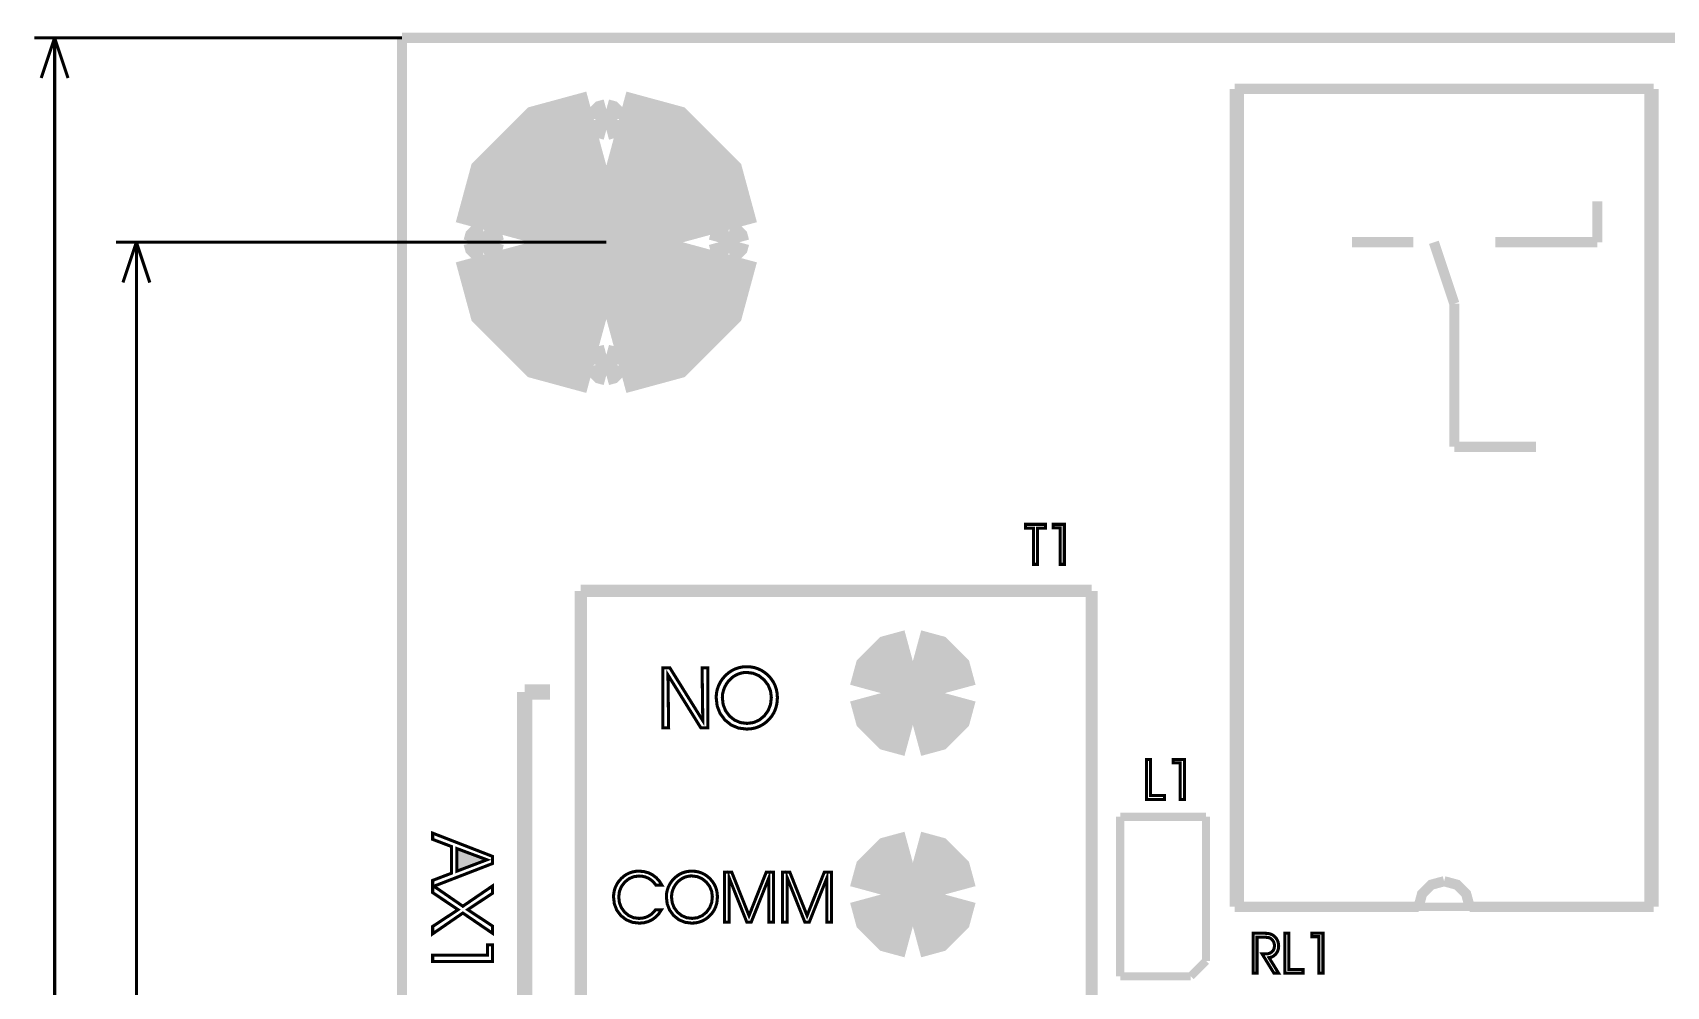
# Model space of a CAD drawing. Extents: x -2.25 to 2.25, y -2.04 to 2.05.
# Drawn here: x -2.252 to -0.652, y 1.116 to 2.048 of the extents above; entities that cross this region are included whole.
import ezdxf

# ---------------------------------------------------------------- set-up
doc = ezdxf.new("R2010")
doc.units = 0
doc.header["$LTSCALE"] = 0.000394
for name, color, linetype in [('DD', 7, 'CONTINUOUS'), ('KO', 7, 'CONTINUOUS'), ('ML', 7, 'CONTINUOUS'), ('TO', 7, 'CONTINUOUS')]:
    doc.layers.add(name, color=color, linetype=linetype)

msp = doc.modelspace()

# ---------------------------------------------------------------- linework, layer by layer
at = {"layer": 'DD', "linetype": 'CONTINUOUS', "const_width": 0.003}
for points in [[(-2.25, 2.043307), (-1.89, 2.043307)], [(-2.243122, 2.003937), (-2.23, 2.043307)], [(-2.24, 2.043307), (-2.22, 2.043307)], [(-2.23, 2.043307), (-2.216874, 2.003937)], [(-2.23, 0.313429), (-2.23, 2.043307)], [(-2.17, 1.843307), (-1.69, 1.843307)], [(-2.163122, 1.803937), (-2.15, 1.843307)], [(-2.16, 1.843307), (-2.14, 1.843307)], [(-2.15, 1.843307), (-2.136874, 1.803937)], [(-2.15, 0.213429), (-2.15, 1.843307)]]:
    msp.add_lwpolyline(points, dxfattribs=at)
at = {"layer": 'KO', "color": 7, "linetype": 'CONTINUOUS', "const_width": 0.009996}
for points in [[(-1.89, -1.656689), (-1.89, 2.043307)], [(-1.89, 2.043307), (1.81, 2.043307)]]:
    msp.add_lwpolyline(points, dxfattribs=at)
at = {"layer": 'ML', "color": 7, "linetype": 'CONTINUOUS'}
for points, const_width in [([(-1.689992, 1.918307), (-1.727795, 1.908042), (-1.754727, 1.88111), (-1.764992, 1.843307)], 0.149996), ([(-1.689992, 1.918307), (-1.727795, 1.908042), (-1.754727, 1.88111), (-1.764992, 1.843307)], 0.149996), ([(-1.614992, 1.843307), (-1.625257, 1.88111), (-1.652189, 1.908042), (-1.689992, 1.918307)], 0.149996), ([(-1.614992, 1.843307), (-1.625257, 1.88111), (-1.652189, 1.908042), (-1.689992, 1.918307)], 0.149996), ([(-1.689992, 1.973303), (-1.69503, 1.971935), (-1.69862, 1.968345), (-1.699988, 1.963307)], 0.019996), ([(-1.689992, 1.973303), (-1.69503, 1.971935), (-1.69862, 1.968345), (-1.699988, 1.963307)], 0.019996), ([(-1.679996, 1.963307), (-1.681365, 1.968345), (-1.684954, 1.971935), (-1.689992, 1.973303)], 0.019996), ([(-1.679996, 1.963307), (-1.681365, 1.968345), (-1.684954, 1.971935), (-1.689992, 1.973303)], 0.019996), ([(-1.699988, 1.963307), (-1.69862, 1.958269), (-1.69503, 1.954679), (-1.689992, 1.953311)], 0.019996), ([(-1.699988, 1.963307), (-1.69862, 1.958269), (-1.69503, 1.954679), (-1.689992, 1.953311)], 0.019996), ([(-1.689992, 1.953311), (-1.684954, 1.954679), (-1.681365, 1.958269), (-1.679996, 1.963307)], 0.019996), ([(-1.689992, 1.953311), (-1.684954, 1.954679), (-1.681365, 1.958269), (-1.679996, 1.963307)], 0.019996), ([(-1.764988, 1.843307), (-1.754724, 1.805505), (-1.727794, 1.778575), (-1.689992, 1.768311)], 0.149996), ([(-1.764988, 1.843307), (-1.754724, 1.805505), (-1.727794, 1.778575), (-1.689992, 1.768311)], 0.149996), ([(-1.689992, 1.768311), (-1.65219, 1.778575), (-1.62526, 1.805505), (-1.614996, 1.843307)], 0.149996), ([(-1.689992, 1.768311), (-1.65219, 1.778575), (-1.62526, 1.805505), (-1.614996, 1.843307)], 0.149996), ([(-1.809992, 1.853303), (-1.81503, 1.851935), (-1.81862, 1.848345), (-1.819988, 1.843307)], 0.019996), ([(-1.809992, 1.853303), (-1.81503, 1.851935), (-1.81862, 1.848345), (-1.819988, 1.843307)], 0.019996), ([(-1.799996, 1.843307), (-1.801365, 1.848345), (-1.804954, 1.851935), (-1.809992, 1.853303)], 0.019996), ([(-1.799996, 1.843307), (-1.801365, 1.848345), (-1.804954, 1.851935), (-1.809992, 1.853303)], 0.019996), ([(-1.569992, 1.853303), (-1.57503, 1.851935), (-1.57862, 1.848345), (-1.579988, 1.843307)], 0.019996), ([(-1.569992, 1.853303), (-1.57503, 1.851935), (-1.57862, 1.848345), (-1.579988, 1.843307)], 0.019996), ([(-1.559996, 1.843307), (-1.561365, 1.848345), (-1.564954, 1.851935), (-1.569992, 1.853303)], 0.019996), ([(-1.559996, 1.843307), (-1.561365, 1.848345), (-1.564954, 1.851935), (-1.569992, 1.853303)], 0.019996), ([(-1.819988, 1.843307), (-1.81862, 1.838269), (-1.81503, 1.834679), (-1.809992, 1.833311)], 0.019996), ([(-1.819988, 1.843307), (-1.81862, 1.838269), (-1.81503, 1.834679), (-1.809992, 1.833311)], 0.019996), ([(-1.809992, 1.833311), (-1.804954, 1.834679), (-1.801365, 1.838269), (-1.799996, 1.843307)], 0.019996), ([(-1.809992, 1.833311), (-1.804954, 1.834679), (-1.801365, 1.838269), (-1.799996, 1.843307)], 0.019996), ([(-1.579988, 1.843307), (-1.57862, 1.838269), (-1.57503, 1.834679), (-1.569992, 1.833311)], 0.019996), ([(-1.579988, 1.843307), (-1.57862, 1.838269), (-1.57503, 1.834679), (-1.569992, 1.833311)], 0.019996), ([(-1.569992, 1.833311), (-1.564954, 1.834679), (-1.561365, 1.838269), (-1.559996, 1.843307)], 0.019996), ([(-1.569992, 1.833311), (-1.564954, 1.834679), (-1.561365, 1.838269), (-1.559996, 1.843307)], 0.019996), ([(-1.689992, 1.733303), (-1.69503, 1.731935), (-1.69862, 1.728345), (-1.699988, 1.723307)], 0.019996), ([(-1.689992, 1.733303), (-1.69503, 1.731935), (-1.69862, 1.728345), (-1.699988, 1.723307)], 0.019996), ([(-1.679996, 1.723307), (-1.681365, 1.728345), (-1.684954, 1.731935), (-1.689992, 1.733303)], 0.019996), ([(-1.679996, 1.723307), (-1.681365, 1.728345), (-1.684954, 1.731935), (-1.689992, 1.733303)], 0.019996), ([(-1.699988, 1.723307), (-1.69862, 1.718269), (-1.69503, 1.714679), (-1.689992, 1.713311)], 0.019996), ([(-1.699988, 1.723307), (-1.69862, 1.718269), (-1.69503, 1.714679), (-1.689992, 1.713311)], 0.019996), ([(-1.689992, 1.713311), (-1.684954, 1.714679), (-1.681365, 1.718269), (-1.679996, 1.723307)], 0.019996), ([(-1.689992, 1.713311), (-1.684954, 1.714679), (-1.681365, 1.718269), (-1.679996, 1.723307)], 0.019996), ([(-1.389996, 1.433555), (-1.405747, 1.429279), (-1.416968, 1.418058), (-1.421244, 1.402307)], 0.062496), ([(-1.389996, 1.433555), (-1.405747, 1.429279), (-1.416968, 1.418058), (-1.421244, 1.402307)], 0.062496), ([(-1.358748, 1.402307), (-1.363024, 1.418058), (-1.374245, 1.429279), (-1.389996, 1.433555)], 0.062496), ([(-1.358748, 1.402307), (-1.363024, 1.418058), (-1.374245, 1.429279), (-1.389996, 1.433555)], 0.062496), ([(-1.421244, 1.402307), (-1.416968, 1.386556), (-1.405747, 1.375335), (-1.389996, 1.371059)], 0.062496), ([(-1.421244, 1.402307), (-1.416968, 1.386556), (-1.405747, 1.375335), (-1.389996, 1.371059)], 0.062496), ([(-1.389996, 1.371059), (-1.374245, 1.375335), (-1.363024, 1.386556), (-1.358748, 1.402307)], 0.062496), ([(-1.389996, 1.371059), (-1.374245, 1.375335), (-1.363024, 1.386556), (-1.358748, 1.402307)], 0.062496), ([(-1.389996, 1.236555), (-1.405747, 1.232279), (-1.416968, 1.221058), (-1.421244, 1.205307)], 0.062496), ([(-1.389996, 1.236555), (-1.405747, 1.232279), (-1.416968, 1.221058), (-1.421244, 1.205307)], 0.062496), ([(-1.358748, 1.205307), (-1.363024, 1.221058), (-1.374245, 1.232279), (-1.389996, 1.236555)], 0.062496), ([(-1.358748, 1.205307), (-1.363024, 1.221058), (-1.374245, 1.232279), (-1.389996, 1.236555)], 0.062496), ([(-1.421244, 1.205307), (-1.416968, 1.189556), (-1.405747, 1.178335), (-1.389996, 1.174059)], 0.062496), ([(-1.421244, 1.205307), (-1.416968, 1.189556), (-1.405747, 1.178335), (-1.389996, 1.174059)], 0.062496), ([(-1.389996, 1.174059), (-1.374245, 1.178335), (-1.363024, 1.189556), (-1.358748, 1.205307)], 0.062496), ([(-1.389996, 1.174059), (-1.374245, 1.178335), (-1.363024, 1.189556), (-1.358748, 1.205307)], 0.062496)]:
    msp.add_lwpolyline(points, dxfattribs=dict(at, const_width=const_width))
at = {"layer": 'TO', "color": 7, "linetype": 'CONTINUOUS'}
for points, const_width in [([(-1.074996, 1.993307), (-0.665, 1.993307)], 0.009996), ([(-1.074996, 1.193307), (-1.074996, 1.993307)], 0.009996), ([(-1.069996, 1.193307), (-1.069996, 1.993307)], 0.007996), ([(-1.069996, 1.993307), (-0.67, 1.993307)], 0.007996), ([(-0.67, 1.193307), (-0.67, 1.993307)], 0.007996), ([(-0.665, 1.193307), (-0.665, 1.993307)], 0.009996), ([(-0.719996, 1.843307), (-0.719996, 1.883307)], 0.009996), ([(-0.96, 1.843307), (-0.9, 1.843307)], 0.009996), ([(-0.88, 1.843307), (-0.859996, 1.783307)], 0.009996), ([(-0.819996, 1.843307), (-0.719996, 1.843307)], 0.009996), ([(-0.859996, 1.643307), (-0.859996, 1.783307)], 0.009996), ([(-0.859996, 1.643307), (-0.779996, 1.643307)], 0.009996), ([(-1.268016, 1.528307), (-1.271858, 1.528307), (-1.271858, 1.563583), (-1.279677, 1.563583), (-1.279677, 1.567425), (-1.260193, 1.567425), (-1.260193, 1.563583), (-1.268016, 1.563583), (-1.268016, 1.528307)], 0.003), ([(-1.268016, 1.528307), (-1.271858, 1.528307), (-1.271858, 1.563583), (-1.279677, 1.563583), (-1.279677, 1.567425), (-1.260193, 1.567425), (-1.260193, 1.563583), (-1.268016, 1.563583), (-1.268016, 1.528307)], 0.003), ([(-1.241697, 1.528307), (-1.24578, 1.528307), (-1.24578, 1.564071), (-1.252602, 1.564071), (-1.252602, 1.567425), (-1.241697, 1.567425), (-1.241697, 1.528307)], 0.003), ([(-1.241697, 1.528307), (-1.24578, 1.528307), (-1.24578, 1.564071), (-1.252602, 1.564071), (-1.252602, 1.567425), (-1.241697, 1.567425), (-1.241697, 1.528307)], 0.003), ([(-1.715, 0.318307), (-1.715, 1.502307)], 0.011996), ([(-1.715, 1.502307), (-1.214996, 1.502307)], 0.011996), ([(-1.214996, 0.318307), (-1.214996, 1.502307)], 0.011996), ([(-1.595587, 1.375323), (-1.596276, 1.426984), (-1.590551, 1.426984), (-1.590551, 1.368307), (-1.597484, 1.368307), (-1.629685, 1.420051), (-1.629039, 1.368307), (-1.634717, 1.368307), (-1.634717, 1.426984), (-1.627787, 1.426984), (-1.595587, 1.375323)], 0.003), ([(-1.595587, 1.375323), (-1.596276, 1.426984), (-1.590551, 1.426984), (-1.590551, 1.368307), (-1.597484, 1.368307), (-1.629685, 1.420051), (-1.629039, 1.368307), (-1.634717, 1.368307), (-1.634717, 1.426984), (-1.627787, 1.426984), (-1.595587, 1.375323)], 0.003), ([(-1.582492, 1.398004), (-1.58223, 1.402027), (-1.581445, 1.405927), (-1.580138, 1.409693), (-1.578326, 1.413276), (-1.57605, 1.416595), (-1.573303, 1.419654), (-1.570332, 1.422239), (-1.567168, 1.42436), (-1.563811, 1.42602), (-1.560262, 1.427203), (-1.556521, 1.427915), (-1.552587, 1.428154), (-1.548586, 1.427914), (-1.544781, 1.427195), (-1.541173, 1.425992), (-1.537766, 1.424325), (-1.534562, 1.422183), (-1.531559, 1.419571), (-1.52882, 1.416526), (-1.526578, 1.413248), (-1.524831, 1.409736), (-1.523579, 1.406013), (-1.522826, 1.402103), (-1.522575, 1.398004), (-1.52279, 1.39396), (-1.523437, 1.39014), (-1.524516, 1.386547), (-1.526014, 1.383172), (-1.527946, 1.380008), (-1.530307, 1.377055), (-1.53342, 1.374042), (-1.536794, 1.371573), (-1.540429, 1.369642), (-1.544294, 1.368252), (-1.548374, 1.367417), (-1.552669, 1.367138), (-1.560652, 1.368124), (-1.567733, 1.371085), (-1.573909, 1.376024), (-1.578677, 1.38242), (-1.581538, 1.389747), (-1.582492, 1.398004)], 0.003), ([(-1.582492, 1.398004), (-1.58223, 1.402027), (-1.581445, 1.405927), (-1.580138, 1.409693), (-1.578326, 1.413276), (-1.57605, 1.416595), (-1.573303, 1.419654), (-1.570332, 1.422239), (-1.567168, 1.42436), (-1.563811, 1.42602), (-1.560262, 1.427203), (-1.556521, 1.427915), (-1.552587, 1.428154), (-1.548586, 1.427914), (-1.544781, 1.427195), (-1.541173, 1.425992), (-1.537766, 1.424325), (-1.534562, 1.422183), (-1.531559, 1.419571), (-1.52882, 1.416526), (-1.526578, 1.413248), (-1.524831, 1.409736), (-1.523579, 1.406013), (-1.522826, 1.402103), (-1.522575, 1.398004), (-1.52279, 1.39396), (-1.523437, 1.39014), (-1.524516, 1.386547), (-1.526014, 1.383172), (-1.527946, 1.380008), (-1.530307, 1.377055), (-1.53342, 1.374042), (-1.536794, 1.371573), (-1.540429, 1.369642), (-1.544294, 1.368252), (-1.548374, 1.367417), (-1.552669, 1.367138), (-1.560652, 1.368124), (-1.567733, 1.371085), (-1.573909, 1.376024), (-1.578677, 1.38242), (-1.581538, 1.389747), (-1.582492, 1.398004)], 0.003), ([(-1.576453, 1.397921), (-1.575677, 1.391164), (-1.573353, 1.38517), (-1.56948, 1.379945), (-1.564469, 1.375918), (-1.558732, 1.3735), (-1.552272, 1.372693), (-1.545958, 1.373509), (-1.540332, 1.375955), (-1.535394, 1.380028), (-1.531565, 1.385298), (-1.529269, 1.39132), (-1.528504, 1.398087), (-1.529293, 1.404446), (-1.531659, 1.410188), (-1.535602, 1.415319), (-1.540645, 1.419342), (-1.546338, 1.421753), (-1.552685, 1.422555), (-1.555362, 1.4224), (-1.557972, 1.421935), (-1.560512, 1.421165), (-1.56296, 1.420089), (-1.565279, 1.418724), (-1.567472, 1.417067), (-1.570066, 1.414537), (-1.572263, 1.411648), (-1.574059, 1.408402), (-1.575388, 1.404964), (-1.576186, 1.40147), (-1.576453, 1.397921)], 0.003), ([(-1.576453, 1.397921), (-1.575677, 1.391164), (-1.573353, 1.38517), (-1.56948, 1.379945), (-1.564469, 1.375918), (-1.558732, 1.3735), (-1.552272, 1.372693), (-1.545958, 1.373509), (-1.540332, 1.375955), (-1.535394, 1.380028), (-1.531565, 1.385298), (-1.529269, 1.39132), (-1.528504, 1.398087), (-1.529293, 1.404446), (-1.531659, 1.410188), (-1.535602, 1.415319), (-1.540645, 1.419342), (-1.546338, 1.421753), (-1.552685, 1.422555), (-1.555362, 1.4224), (-1.557972, 1.421935), (-1.560512, 1.421165), (-1.56296, 1.420089), (-1.565279, 1.418724), (-1.567472, 1.417067), (-1.570066, 1.414537), (-1.572263, 1.411648), (-1.574059, 1.408402), (-1.575388, 1.404964), (-1.576186, 1.40147), (-1.576453, 1.397921)], 0.003), ([(-1.77, 1.008307), (-1.77, 1.403307)], 0.014996), ([(-1.77, 1.403307), (-1.745, 1.403307)], 0.014996), ([(-1.143744, 1.298307), (-1.16137, 1.298307), (-1.16137, 1.337425), (-1.1575, 1.337425), (-1.1575, 1.302094), (-1.143744, 1.302094), (-1.143744, 1.298307)], 0.003), ([(-1.143744, 1.298307), (-1.16137, 1.298307), (-1.16137, 1.337425), (-1.1575, 1.337425), (-1.1575, 1.302094), (-1.143744, 1.302094), (-1.143744, 1.298307)], 0.003), ([(-1.124165, 1.298307), (-1.128248, 1.298307), (-1.128248, 1.334071), (-1.135071, 1.334071), (-1.135071, 1.337425), (-1.124165, 1.337425), (-1.124165, 1.298307)], 0.003), ([(-1.124165, 1.298307), (-1.128248, 1.298307), (-1.128248, 1.334071), (-1.135071, 1.334071), (-1.135071, 1.337425), (-1.124165, 1.337425), (-1.124165, 1.298307)], 0.003), ([(-1.186996, 1.125307), (-1.186996, 1.281307)], 0.007996), ([(-1.186996, 1.281307), (-1.102996, 1.281307)], 0.007996), ([(-1.102996, 1.140307), (-1.102996, 1.281307)], 0.007996), ([(-1.86, 1.259276), (-1.86, 1.265358), (-1.801323, 1.242594), (-1.801323, 1.235661), (-1.86, 1.212965), (-1.86, 1.219126), (-1.841583, 1.226142), (-1.841583, 1.252264), (-1.86, 1.259276)], 0.003), ([(-1.86, 1.259276), (-1.86, 1.265358), (-1.801323, 1.242594), (-1.801323, 1.235661), (-1.86, 1.212965), (-1.86, 1.219126), (-1.841583, 1.226142), (-1.841583, 1.252264), (-1.86, 1.259276)], 0.003), ([(-1.836299, 1.228165), (-1.806839, 1.239291), (-1.836299, 1.250256), (-1.836299, 1.228165)], 0.003), ([(-1.836299, 1.228165), (-1.806839, 1.239291), (-1.836299, 1.250256), (-1.836299, 1.228165)], 0.003), ([(-1.86, 1.207173), (-1.86, 1.214272), (-1.830457, 1.193874), (-1.801323, 1.213776), (-1.801323, 1.20661), (-1.825669, 1.190488), (-1.801323, 1.174425), (-1.801323, 1.167327), (-1.830457, 1.187189), (-1.86, 1.166846), (-1.86, 1.174094), (-1.835091, 1.190488), (-1.86, 1.207173)], 0.003), ([(-1.86, 1.207173), (-1.86, 1.214272), (-1.830457, 1.193874), (-1.801323, 1.213776), (-1.801323, 1.20661), (-1.825669, 1.190488), (-1.801323, 1.174425), (-1.801323, 1.167327), (-1.830457, 1.187189), (-1.86, 1.166846), (-1.86, 1.174094), (-1.835091, 1.190488), (-1.86, 1.207173)], 0.003), ([(-1.641476, 1.214551), (-1.643753, 1.217325), (-1.646206, 1.219565), (-1.648835, 1.221268), (-1.651669, 1.222461), (-1.654758, 1.223176), (-1.658098, 1.223413), (-1.66328, 1.222741), (-1.667933, 1.220725), (-1.672059, 1.21737), (-1.675276, 1.213085), (-1.677204, 1.20829), (-1.677846, 1.202984), (-1.677205, 1.197389), (-1.675283, 1.192407), (-1.672083, 1.188039), (-1.667969, 1.184666), (-1.663309, 1.18264), (-1.658098, 1.181965), (-1.654824, 1.1822), (-1.651766, 1.182907), (-1.648929, 1.184083), (-1.646319, 1.185727), (-1.643945, 1.187833), (-1.641807, 1.190402), (-1.636102, 1.190402), (-1.638591, 1.186554), (-1.641591, 1.183332), (-1.645098, 1.180736), (-1.649011, 1.178846), (-1.653232, 1.177713), (-1.657764, 1.177335), (-1.664555, 1.178152), (-1.67055, 1.180605), (-1.675748, 1.184693), (-1.67975, 1.189999), (-1.682149, 1.196122), (-1.682949, 1.203055), (-1.682731, 1.20642), (-1.682081, 1.209668), (-1.681, 1.212799), (-1.679502, 1.215768), (-1.6776, 1.218534), (-1.675291, 1.221098), (-1.672869, 1.223237), (-1.670255, 1.224999), (-1.667449, 1.226382), (-1.66447, 1.227384), (-1.661329, 1.227982), (-1.658028, 1.228181), (-1.653332, 1.227787), (-1.648961, 1.226603), (-1.644913, 1.224626), (-1.641299, 1.221927), (-1.638228, 1.218568), (-1.635701, 1.214551), (-1.641476, 1.214551)], 0.003), ([(-1.641476, 1.214551), (-1.643753, 1.217325), (-1.646206, 1.219565), (-1.648835, 1.221268), (-1.651669, 1.222461), (-1.654758, 1.223176), (-1.658098, 1.223413), (-1.66328, 1.222741), (-1.667933, 1.220725), (-1.672059, 1.21737), (-1.675276, 1.213085), (-1.677204, 1.20829), (-1.677846, 1.202984), (-1.677205, 1.197389), (-1.675283, 1.192407), (-1.672083, 1.188039), (-1.667969, 1.184666), (-1.663309, 1.18264), (-1.658098, 1.181965), (-1.654824, 1.1822), (-1.651766, 1.182907), (-1.648929, 1.184083), (-1.646319, 1.185727), (-1.643945, 1.187833), (-1.641807, 1.190402), (-1.636102, 1.190402), (-1.638591, 1.186554), (-1.641591, 1.183332), (-1.645098, 1.180736), (-1.649011, 1.178846), (-1.653232, 1.177713), (-1.657764, 1.177335), (-1.664555, 1.178152), (-1.67055, 1.180605), (-1.675748, 1.184693), (-1.67975, 1.189999), (-1.682149, 1.196122), (-1.682949, 1.203055), (-1.682731, 1.20642), (-1.682081, 1.209668), (-1.681, 1.212799), (-1.679502, 1.215768), (-1.6776, 1.218534), (-1.675291, 1.221098), (-1.672869, 1.223237), (-1.670255, 1.224999), (-1.667449, 1.226382), (-1.66447, 1.227384), (-1.661329, 1.227982), (-1.658028, 1.228181), (-1.653332, 1.227787), (-1.648961, 1.226603), (-1.644913, 1.224626), (-1.641299, 1.221927), (-1.638228, 1.218568), (-1.635701, 1.214551), (-1.641476, 1.214551)], 0.003), ([(-1.631228, 1.203055), (-1.63101, 1.20641), (-1.630357, 1.20966), (-1.629268, 1.212799), (-1.627758, 1.215783), (-1.625861, 1.218548), (-1.623571, 1.221098), (-1.621094, 1.223252), (-1.618458, 1.225021), (-1.615661, 1.226406), (-1.612703, 1.227391), (-1.609585, 1.227983), (-1.606307, 1.228181), (-1.602973, 1.227982), (-1.599801, 1.227384), (-1.596795, 1.226382), (-1.593955, 1.224991), (-1.591285, 1.223206), (-1.588783, 1.221028), (-1.586501, 1.21849), (-1.584632, 1.215759), (-1.583177, 1.212831), (-1.582133, 1.209729), (-1.581505, 1.206471), (-1.581295, 1.203055), (-1.581475, 1.199686), (-1.582014, 1.196502), (-1.582913, 1.193508), (-1.584162, 1.190694), (-1.585772, 1.188058), (-1.58774, 1.185598), (-1.590333, 1.183087), (-1.593144, 1.181029), (-1.596173, 1.179417), (-1.599395, 1.178261), (-1.602797, 1.177567), (-1.606378, 1.177335), (-1.613028, 1.178156), (-1.618929, 1.180621), (-1.624075, 1.184736), (-1.628048, 1.190066), (-1.630433, 1.196174), (-1.631228, 1.203055)], 0.003), ([(-1.631228, 1.203055), (-1.63101, 1.20641), (-1.630357, 1.20966), (-1.629268, 1.212799), (-1.627758, 1.215783), (-1.625861, 1.218548), (-1.623571, 1.221098), (-1.621094, 1.223252), (-1.618458, 1.225021), (-1.615661, 1.226406), (-1.612703, 1.227391), (-1.609585, 1.227983), (-1.606307, 1.228181), (-1.602973, 1.227982), (-1.599801, 1.227384), (-1.596795, 1.226382), (-1.593955, 1.224991), (-1.591285, 1.223206), (-1.588783, 1.221028), (-1.586501, 1.21849), (-1.584632, 1.215759), (-1.583177, 1.212831), (-1.582133, 1.209729), (-1.581505, 1.206471), (-1.581295, 1.203055), (-1.581475, 1.199686), (-1.582014, 1.196502), (-1.582913, 1.193508), (-1.584162, 1.190694), (-1.585772, 1.188058), (-1.58774, 1.185598), (-1.590333, 1.183087), (-1.593144, 1.181029), (-1.596173, 1.179417), (-1.599395, 1.178261), (-1.602797, 1.177567), (-1.606378, 1.177335), (-1.613028, 1.178156), (-1.618929, 1.180621), (-1.624075, 1.184736), (-1.628048, 1.190066), (-1.630433, 1.196174), (-1.631228, 1.203055)], 0.003), ([(-1.626197, 1.202984), (-1.625551, 1.197353), (-1.623614, 1.192359), (-1.620386, 1.188004), (-1.616207, 1.18465), (-1.611427, 1.182636), (-1.606043, 1.181965), (-1.600782, 1.182644), (-1.596094, 1.184681), (-1.59198, 1.188075), (-1.588789, 1.192467), (-1.586874, 1.197483), (-1.586236, 1.203122), (-1.586894, 1.208423), (-1.588866, 1.213211), (-1.592154, 1.217488), (-1.596355, 1.220837), (-1.601101, 1.222846), (-1.60639, 1.223516), (-1.608619, 1.223386), (-1.610793, 1.223), (-1.612909, 1.222358), (-1.614951, 1.22146), (-1.616882, 1.220322), (-1.618709, 1.218941), (-1.620873, 1.216832), (-1.622703, 1.214425), (-1.624201, 1.21172), (-1.62531, 1.208854), (-1.625975, 1.205942), (-1.626197, 1.202984)], 0.003), ([(-1.626197, 1.202984), (-1.625551, 1.197353), (-1.623614, 1.192359), (-1.620386, 1.188004), (-1.616207, 1.18465), (-1.611427, 1.182636), (-1.606043, 1.181965), (-1.600782, 1.182644), (-1.596094, 1.184681), (-1.59198, 1.188075), (-1.588789, 1.192467), (-1.586874, 1.197483), (-1.586236, 1.203122), (-1.586894, 1.208423), (-1.588866, 1.213211), (-1.592154, 1.217488), (-1.596355, 1.220837), (-1.601101, 1.222846), (-1.60639, 1.223516), (-1.608619, 1.223386), (-1.610793, 1.223), (-1.612909, 1.222358), (-1.614951, 1.22146), (-1.616882, 1.220322), (-1.618709, 1.218941), (-1.620873, 1.216832), (-1.622703, 1.214425), (-1.624201, 1.21172), (-1.62531, 1.208854), (-1.625975, 1.205942), (-1.626197, 1.202984)], 0.003), ([(-1.574339, 1.178307), (-1.574339, 1.227205), (-1.567256, 1.227205), (-1.550335, 1.184693), (-1.533476, 1.227205), (-1.52639, 1.227205), (-1.52639, 1.178307), (-1.530988, 1.178307), (-1.530988, 1.2215), (-1.548181, 1.178307), (-1.552516, 1.178307), (-1.569709, 1.2215), (-1.569709, 1.178307), (-1.574339, 1.178307)], 0.003), ([(-1.574339, 1.178307), (-1.574339, 1.227205), (-1.567256, 1.227205), (-1.550335, 1.184693), (-1.533476, 1.227205), (-1.52639, 1.227205), (-1.52639, 1.178307), (-1.530988, 1.178307), (-1.530988, 1.2215), (-1.548181, 1.178307), (-1.552516, 1.178307), (-1.569709, 1.2215), (-1.569709, 1.178307), (-1.574339, 1.178307)], 0.003), ([(-1.51752, 1.178307), (-1.51752, 1.227205), (-1.510437, 1.227205), (-1.493516, 1.184693), (-1.476657, 1.227205), (-1.469571, 1.227205), (-1.469571, 1.178307), (-1.474169, 1.178307), (-1.474169, 1.2215), (-1.491362, 1.178307), (-1.495697, 1.178307), (-1.51289, 1.2215), (-1.51289, 1.178307), (-1.51752, 1.178307)], 0.003), ([(-1.51752, 1.178307), (-1.51752, 1.227205), (-1.510437, 1.227205), (-1.493516, 1.184693), (-1.476657, 1.227205), (-1.469571, 1.227205), (-1.469571, 1.178307), (-1.474169, 1.178307), (-1.474169, 1.2215), (-1.491362, 1.178307), (-1.495697, 1.178307), (-1.51289, 1.2215), (-1.51289, 1.178307), (-1.51752, 1.178307)], 0.003), ([(-0.869992, 1.218307), (-0.882593, 1.214885), (-0.89157, 1.205908), (-0.894992, 1.193307)], 0.009996), ([(-0.869992, 1.218307), (-0.882593, 1.214885), (-0.89157, 1.205908), (-0.894992, 1.193307)], 0.009996), ([(-0.844992, 1.193307), (-0.848414, 1.205908), (-0.857392, 1.214885), (-0.869992, 1.218307)], 0.009996), ([(-0.844992, 1.193307), (-0.848414, 1.205908), (-0.857392, 1.214885), (-0.869992, 1.218307)], 0.009996), ([(-1.074996, 1.193307), (-0.895, 1.193307)], 0.009996), ([(-1.069996, 1.193307), (-0.67, 1.193307)], 0.007996), ([(-0.844996, 1.193307), (-0.665, 1.193307)], 0.009996), ([(-1.053122, 1.163583), (-1.053122, 1.128307), (-1.056909, 1.128307), (-1.056909, 1.167425), (-1.046402, 1.167425), (-1.044242, 1.167367), (-1.042385, 1.167193), (-1.040827, 1.166902), (-1.039465, 1.166478), (-1.038191, 1.1659), (-1.037, 1.165169), (-1.035551, 1.163956), (-1.034321, 1.162497), (-1.033307, 1.160787), (-1.032551, 1.158925), (-1.032099, 1.156991), (-1.031949, 1.154984), (-1.032248, 1.152097), (-1.033147, 1.149492), (-1.034646, 1.147169), (-1.036599, 1.145311), (-1.03885, 1.14412), (-1.041402, 1.143594), (-1.031949, 1.128307), (-1.036516, 1.128307), (-1.048126, 1.147169), (-1.044421, 1.147169), (-1.042101, 1.147411), (-1.04009, 1.148135), (-1.038386, 1.149343), (-1.037095, 1.150931), (-1.036318, 1.152797), (-1.036059, 1.154937), (-1.036138, 1.156271), (-1.036375, 1.157525), (-1.036772, 1.158697), (-1.037319, 1.159776), (-1.038022, 1.16076), (-1.038882, 1.16165), (-1.039705, 1.16228), (-1.040631, 1.162778), (-1.041661, 1.163146), (-1.043027, 1.163388), (-1.044959, 1.163534), (-1.047457, 1.163583), (-1.053122, 1.163583)], 0.003), ([(-1.053122, 1.163583), (-1.053122, 1.128307), (-1.056909, 1.128307), (-1.056909, 1.167425), (-1.046402, 1.167425), (-1.044242, 1.167367), (-1.042385, 1.167193), (-1.040827, 1.166902), (-1.039465, 1.166478), (-1.038191, 1.1659), (-1.037, 1.165169), (-1.035551, 1.163956), (-1.034321, 1.162497), (-1.033307, 1.160787), (-1.032551, 1.158925), (-1.032099, 1.156991), (-1.031949, 1.154984), (-1.032248, 1.152097), (-1.033147, 1.149492), (-1.034646, 1.147169), (-1.036599, 1.145311), (-1.03885, 1.14412), (-1.041402, 1.143594), (-1.031949, 1.128307), (-1.036516, 1.128307), (-1.048126, 1.147169), (-1.044421, 1.147169), (-1.042101, 1.147411), (-1.04009, 1.148135), (-1.038386, 1.149343), (-1.037095, 1.150931), (-1.036318, 1.152797), (-1.036059, 1.154937), (-1.036138, 1.156271), (-1.036375, 1.157525), (-1.036772, 1.158697), (-1.037319, 1.159776), (-1.038022, 1.16076), (-1.038882, 1.16165), (-1.039705, 1.16228), (-1.040631, 1.162778), (-1.041661, 1.163146), (-1.043027, 1.163388), (-1.044959, 1.163534), (-1.047457, 1.163583), (-1.053122, 1.163583)], 0.003), ([(-1.008146, 1.128307), (-1.025772, 1.128307), (-1.025772, 1.167425), (-1.021902, 1.167425), (-1.021902, 1.132094), (-1.008146, 1.132094), (-1.008146, 1.128307)], 0.003), ([(-1.008146, 1.128307), (-1.025772, 1.128307), (-1.025772, 1.167425), (-1.021902, 1.167425), (-1.021902, 1.132094), (-1.008146, 1.132094), (-1.008146, 1.128307)], 0.003), ([(-0.988567, 1.128307), (-0.99265, 1.128307), (-0.99265, 1.164071), (-0.999472, 1.164071), (-0.999472, 1.167425), (-0.988567, 1.167425), (-0.988567, 1.128307)], 0.003), ([(-0.988567, 1.128307), (-0.99265, 1.128307), (-0.99265, 1.164071), (-0.999472, 1.164071), (-0.999472, 1.167425), (-0.988567, 1.167425), (-0.988567, 1.128307)], 0.003), ([(-1.86, 1.139846), (-1.86, 1.145965), (-1.806358, 1.145965), (-1.806358, 1.156201), (-1.801323, 1.156201), (-1.801323, 1.139846), (-1.86, 1.139846)], 0.003), ([(-1.86, 1.139846), (-1.86, 1.145965), (-1.806358, 1.145965), (-1.806358, 1.156201), (-1.801323, 1.156201), (-1.801323, 1.139846), (-1.86, 1.139846)], 0.003), ([(-1.117996, 1.125307), (-1.102996, 1.140307)], 0.007996), ([(-1.186996, 1.125307), (-1.117996, 1.125307)], 0.007996)]:
    msp.add_lwpolyline(points, dxfattribs=dict(at, const_width=const_width))
at = {"layer": 'TO', "color": 7}
msp.add_solid([(-1.836299, 1.228165), (-1.806839, 1.239291), (-1.836299, 1.228165), (-1.836299, 1.250256)], dxfattribs=at)

doc.saveas('drawing.dxf')
